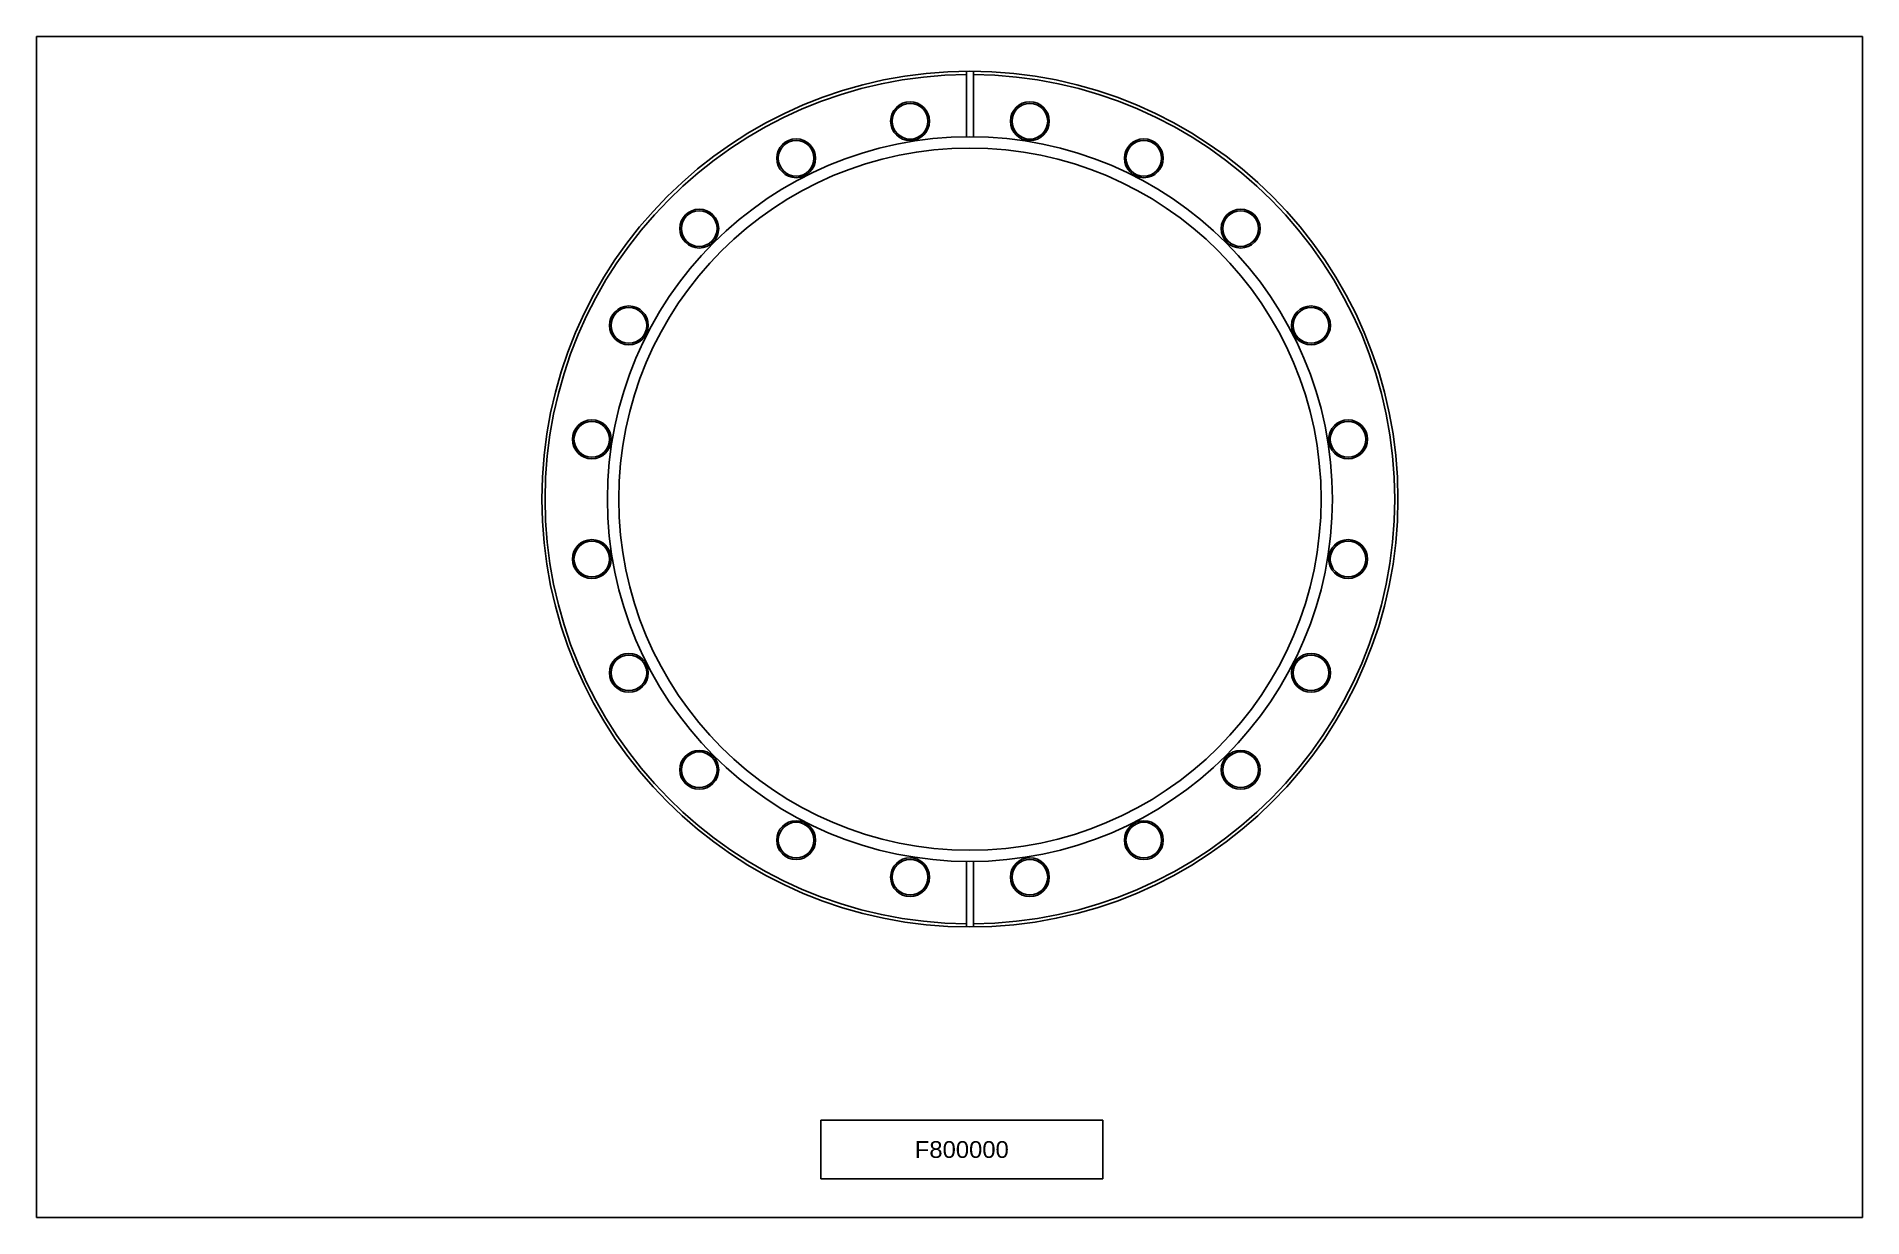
# Model space of a CAD drawing. Extents: x 0 to 17, y 0 to 11.
import ezdxf
from ezdxf.enums import TextEntityAlignment as Align

# ---------------------------------------------------------------- set-up
doc = ezdxf.new("R2010")
doc.units = 0
doc.header["$LTSCALE"] = 0.935
doc.layers.get('0').update_dxf_attribs({"linetype": 'CONTINUOUS'})
doc.styles.add('TEXTSTYLE_0', font='txt', dxfattribs={"width": 0.8})

msp = doc.modelspace()

# ---------------------------------------------------------------- linework, layer by layer
at = {"color": 7, "linetype": 'CONTINUOUS'}
for p, q in [((0, 0), (0, 11)), ((0, 11), (17, 11)), ((17, 0), (17, 11)), ((8.659, 10.065), (8.659, 10.675)), ((8.722, 10.675), (8.722, 10.065)), ((8.659, 2.706), (8.659, 3.316)), ((8.722, 3.316), (8.722, 2.706)), ((0, 0), (17, 0))]:
    msp.add_line(p, q, dxfattribs=at)
at = {"color": 2, "linetype": 'CONTINUOUS'}
for p, q in [((7.302, 0.36), (7.302, 0.906)), ((7.302, 0.906), (9.927, 0.906)), ((9.927, 0.36), (9.927, 0.906)), ((7.302, 0.36), (9.927, 0.36))]:
    msp.add_line(p, q, dxfattribs=at)
at = {"color": 7, "linetype": 'CONTINUOUS'}
for centre, radius in [((8.69, 6.691), 3.985), ((8.133, 10.211), 0.181), ((8.133, 10.211), 0.166), ((9.248, 10.211), 0.181), ((9.248, 10.211), 0.166), ((8.69, 6.691), 3.375), ((7.072, 9.866), 0.181), ((7.072, 9.866), 0.166), ((10.309, 9.866), 0.181), ((10.309, 9.866), 0.166), ((8.69, 6.691), 3.27), ((6.17, 9.211), 0.181), ((6.17, 9.211), 0.166), ((11.211, 9.211), 0.181), ((11.211, 9.211), 0.166), ((5.515, 8.309), 0.181), ((5.515, 8.309), 0.166), ((11.866, 8.309), 0.181), ((11.866, 8.309), 0.166), ((5.17, 7.248), 0.181), ((5.17, 7.248), 0.166), ((12.211, 7.248), 0.181), ((12.211, 7.248), 0.166), ((5.17, 6.133), 0.181), ((5.17, 6.133), 0.166), ((12.211, 6.133), 0.181), ((12.211, 6.133), 0.166), ((5.515, 5.073), 0.181), ((5.515, 5.073), 0.166), ((11.866, 5.073), 0.181), ((11.866, 5.073), 0.166), ((6.17, 4.17), 0.181), ((6.17, 4.17), 0.166), ((11.211, 4.17), 0.181), ((11.211, 4.17), 0.166), ((7.072, 3.515), 0.181), ((7.072, 3.515), 0.166), ((10.309, 3.515), 0.181), ((10.309, 3.515), 0.166), ((8.133, 3.17), 0.181), ((8.133, 3.17), 0.166), ((9.248, 3.17), 0.181), ((9.248, 3.17), 0.166)]:
    msp.add_circle(centre, radius, dxfattribs=at)
for start, end in [(90.4527, 269.5473), (270.4527, 89.5473)]:
    msp.add_arc((8.69, 6.691), 3.955, start, end, dxfattribs=at)

# ---------------------------------------------------------------- texts
at = {"color": 2, "linetype": 'CONTINUOUS', "style": 'TEXTSTYLE_0'}
msp.add_text('F800000', height=0.1562, dxfattribs=at).set_placement((8.177, 0.555), (9.052, 0.555), align=Align.FIT)

doc.saveas('drawing.dxf')
